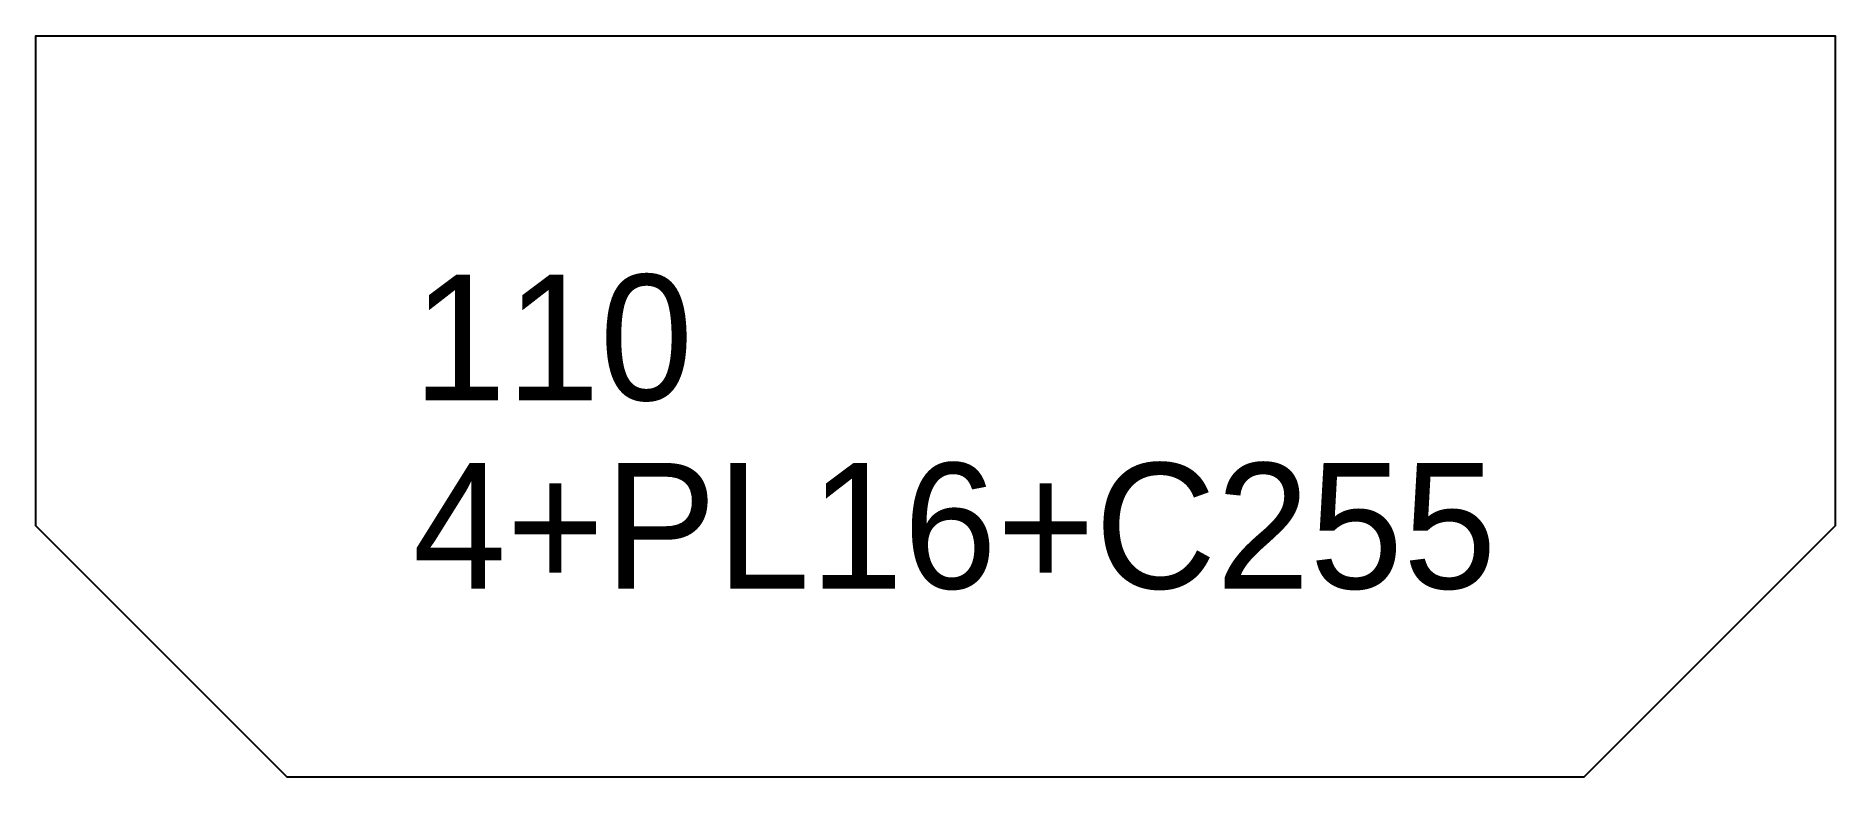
# Model space of a CAD drawing. Extents: x 0 to 143, y 0 to 59.
import ezdxf

# ---------------------------------------------------------------- set-up
doc = ezdxf.new("R2010")
doc.units = 0
for name, color, linetype in [('CUT', 7, 'CONTINUOUS'), ('SCRIBE', 3, 'CONTINUOUS'), ('TEXT', 7, 'CONTINUOUS')]:
    doc.layers.add(name, color=color, linetype=linetype)

msp = doc.modelspace()

# ---------------------------------------------------------------- linework, layer by layer
at = {"layer": 'CUT', "color": 7, "linetype": 'CONTINUOUS'}
msp.add_lwpolyline([(0, 20), (0, 59), (143.2, 59), (143.2, 20), (123.2, 0), (20, 0)], close=True, dxfattribs=at)

# ---------------------------------------------------------------- texts
at = {"layer": 'SCRIBE', "color": 3}
msp.add_text('110', height=10, dxfattribs=at).set_placement((30, 30))
at = {"layer": 'TEXT', "color": 7}
msp.add_text('4+PL16+C255', height=10, dxfattribs=at).set_placement((30, 15))

doc.saveas('drawing.dxf')
